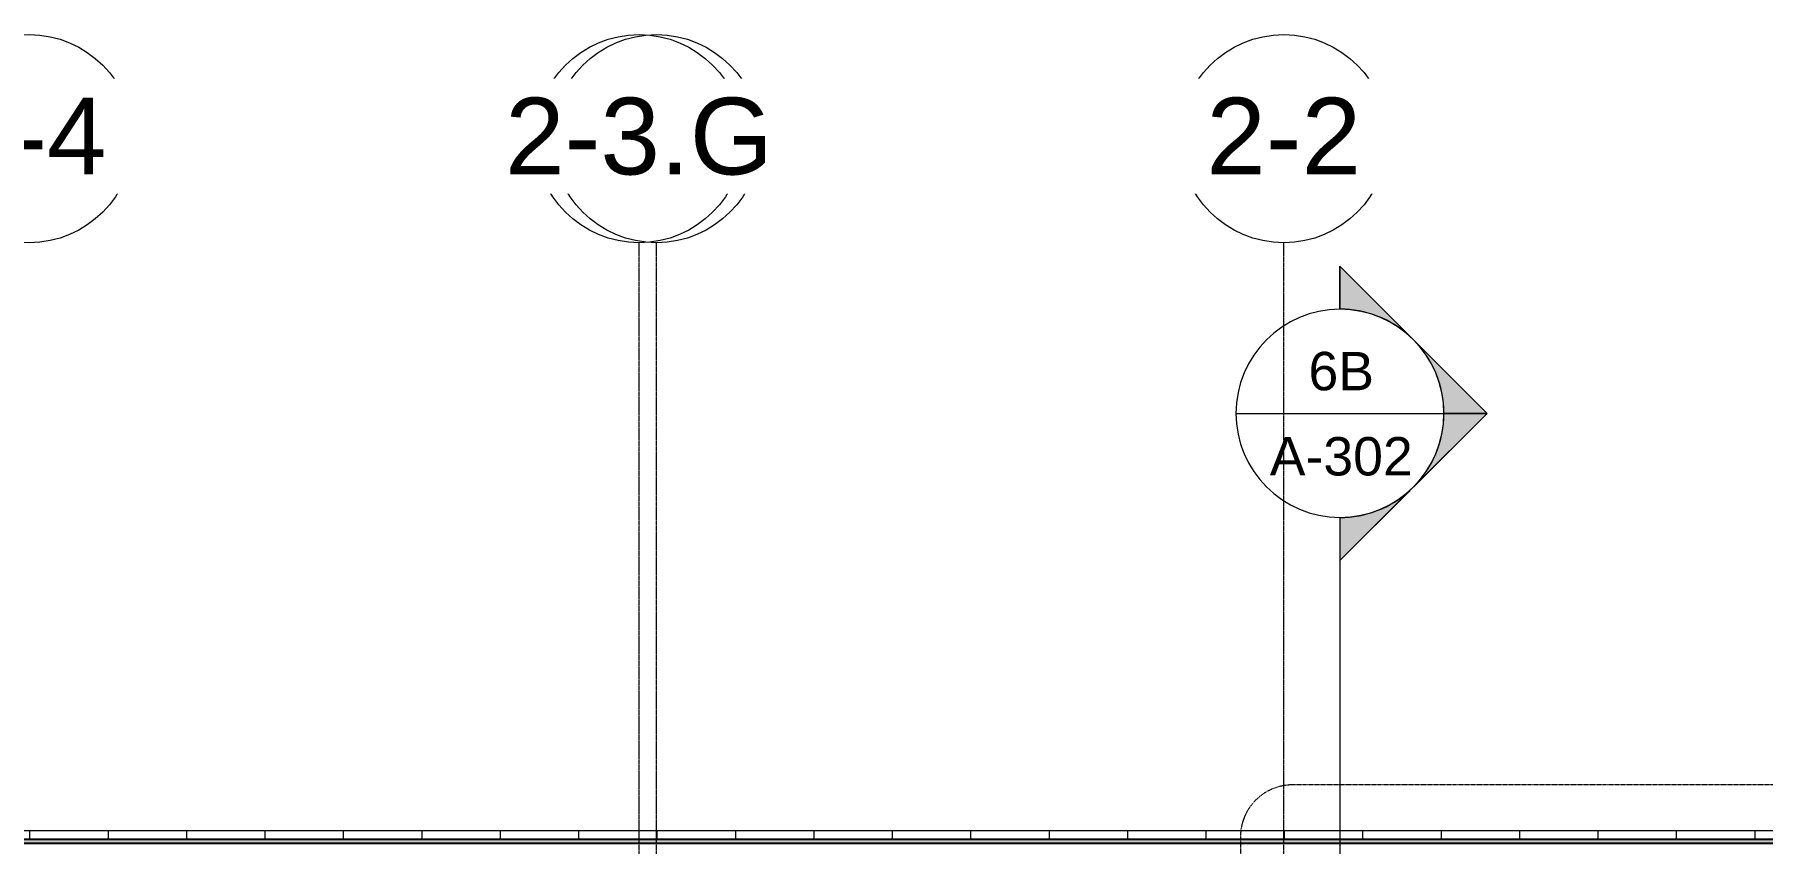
# Model space of a CAD drawing. Header units: inches. Extents: x 21380 to 98133, y -290 to 853.
# Drawn here: x 25404 to 26202, y 395 to 768 of the extents above; entities that cross this region are included whole.
import ezdxf

# ---------------------------------------------------------------- set-up
doc = ezdxf.new("R2010")
doc.units = ezdxf.units.IN
doc.header["$MEASUREMENT"] = 0
doc.linetypes.add('Dash Dot 3_16_', pattern=[0.3125, 0.1875, -0.0625, 0, -0.0625])
doc.linetypes.add('Grid Line 1_2_', pattern=[0.875, 0.5, -0.125, 0.125, -0.125])
for name, color, linetype, lineweight in [('A-ANNO-SYMB', 150, 'Continuous', 9), ('A-ROOF', 132, 'Continuous', 9), ('A-ROOF-PATT', 132, 'Continuous', 9), ('G-ANNO-SYMB', 111, 'Continuous', 9), ('S-GRID', 1, 'Continuous', 9), ('S-GRID-IDEN', 1, 'Continuous', 9)]:
    doc.layers.add(name, color=color, linetype=linetype, lineweight=lineweight)
doc.styles.add('Arial_1', font='arial.ttf', dxfattribs={"height": 35.407186})
doc.styles.add('Arial_2', font='arial.ttf', dxfattribs={"height": 17.703593})

# ---------------------------------------------------------------- blocks, each defined once
blk = doc.blocks.new('Grid - Grid Head - Circle-14747-Building Section - East_West looking North')
at = {"layer": 'S-GRID-IDEN'}
blk.add_circle((23085.89, 719.89), 48, dxfattribs=at)
blk = doc.blocks.new('Section - Section Head - Filled-1526-Building Section - East_West looking North')
at = {"layer": 'G-ANNO-SYMB'}
h = blk.add_hatch(color=256, dxfattribs=at)
edge = h.paths.add_edge_path(flags=0)
edge.add_arc((22874.16, 593.16), 48.06, 47.9216, 90)
edge.add_line((22874.16, 641.22), (22874.16, 661.04))
edge.add_line((22874.16, 661.04), (22906.36, 628.83))
h = blk.add_hatch(color=256, dxfattribs=at)
edge = h.paths.add_edge_path(flags=0)
edge.add_line((22908.1, 627.1), (22942.04, 593.16))
edge.add_line((22942.04, 593.16), (22922.16, 593.16))
edge.add_arc((22874.16, 593.16), 48, 360, 405)
h = blk.add_hatch(color=256, dxfattribs=at)
edge = h.paths.add_edge_path(flags=0)
edge.add_arc((22874.16, 593.16), 48, 315, 360)
edge.add_line((22922.16, 593.16), (22942.04, 593.16))
edge.add_line((22942.04, 593.16), (22908.1, 559.22))
h = blk.add_hatch(color=256, dxfattribs=at)
edge = h.paths.add_edge_path(flags=0)
edge.add_line((22906.36, 557.48), (22874.16, 525.27))
edge.add_line((22874.16, 525.27), (22874.16, 545.09))
edge.add_arc((22874.16, 593.16), 48.06, 270, 312.0784)
for p, q in [((22942.04, 593.16), (22874.16, 661.04)), ((22874.16, 641.16), (22874.16, 661.04)), ((22906.36, 628.83), (22874.16, 661.04)), ((22874.16, 661.04), (22874.16, 641.22)), ((22942.04, 593.16), (22908.1, 627.1)), ((22942.04, 593.16), (22874.16, 525.27)), ((22908.1, 559.22), (22942.04, 593.16)), ((22922.16, 593.16), (22942.04, 593.16)), ((22942.04, 593.16), (22922.16, 593.16)), ((22874.16, 525.27), (22906.36, 557.48)), ((22874.16, 545.16), (22874.16, 525.27)), ((22874.16, 545.09), (22874.16, 525.27))]:
    blk.add_line(p, q, dxfattribs=at)
for radius, start, end in [(48, 90, 270), (48.06, 47.9216, 90), (48, 270, 90), (48, 360, 45), (48, 315, 360), (48.06, 270, 312.0784)]:
    blk.add_arc((22874.16, 593.16), radius, start, end, dxfattribs=at)

msp = doc.modelspace()

# ---------------------------------------------------------------- hatches: boundary and pattern name
at = {"layer": 'A-ROOF', "lineweight": 5}
msp.add_hatch(color=256, dxfattribs=at).paths.add_polyline_path([(26283.89, 394.81), (26283.89, 396.81), (22778.14, 396.81), (22778.14, 394.81), (26282.39, 394.81)], flags=0)
at = {"layer": 'A-ROOF-PATT'}
h = msp.add_hatch(dxfattribs=at)
h.set_pattern_fill('FP_3', color=256, style=0, pattern_type=2)
h.set_pattern_definition([(90, (-1.735, 1279.063), (-36.188, 2e-15), [])])
h.paths.add_polyline_path([(26283.89, 396.81), (26283.89, 400.65), (22778.14, 400.65), (22778.14, 396.81), (26223.61, 396.81)], flags=0)

# ---------------------------------------------------------------- linework, layer by layer
at = {"layer": 'A-ANNO-SYMB', "linetype": 'Dash Dot 3_16_'}
for p, q in [((26269.24, 421.79), (25984.91, 421.79)), ((25960.91, 397.79), (25960.91, -31.34))]:
    msp.add_line(p, q, dxfattribs=at)
msp.add_arc((25984.91, 397.79), 24, 90, 180, dxfattribs=at)
at = {"layer": 'A-ROOF'}
msp.add_line((26283.89, 400.65), (22778.14, 400.65), dxfattribs=at)
at = {"layer": 'A-ROOF', "lineweight": 25}
for p, q in [((22778.14, 396.81), (26283.89, 396.81)), ((26271.39, 394.81), (22778.14, 394.81))]:
    msp.add_line(p, q, dxfattribs=at)
at = {"layer": 'G-ANNO-SYMB'}
for p, q in [((25958.82, 593.16), (26054.82, 593.16)), ((26006.82, 545.16), (26006.82, -79.66))]:
    msp.add_line(p, q, dxfattribs=at)
at = {"layer": 'S-GRID', "linetype": 'Grid Line 1_2_'}
for p, q in [((25683.39, -273.16), (25683.39, 671.89)), ((25691.39, -273.16), (25691.39, 671.89)), ((25691.39, -273.16), (25691.39, 671.89)), ((25980.89, -273.16), (25980.89, 671.89)), ((25980.89, -273.16), (25980.89, 671.89))]:
    msp.add_line(p, q, dxfattribs=at)

# ---------------------------------------------------------------- block references
at = {"layer": 'G-ANNO-SYMB'}
msp.add_blockref('Section - Section Head - Filled-1526-Building Section - East_West looking North', (3132.66, 0), dxfattribs=at)
at = {"layer": 'S-GRID-IDEN'}
for p in [(2316, 0), (2605.5, 0), (2895, 0)]:
    msp.add_blockref('Grid - Grid Head - Circle-14747-Building Section - East_West looking North', p, dxfattribs=at)

# ---------------------------------------------------------------- texts
at = {"layer": 'G-ANNO-SYMB', "char_height": 17.704, "attachment_point": 2, "line_spacing_factor": 0.938532, "style": 'Arial_2'}
for s, insert, width in [('6B', (26007.43, 621.5), 36.072), ('A-302', (26007.43, 582.22), 78.624)]:
    msp.add_mtext(s, dxfattribs=dict(at, insert=insert, width=width))

# ---------------------------------------------------------------- next in the draw order: texts
at = {"layer": 'S-GRID-IDEN', "char_height": 35.407, "width": 85.104, "attachment_point": 2, "line_spacing_factor": 0.938532, "style": 'Arial_1', "bg_fill": 3, "box_fill_scale": 1.25, "bg_fill_color": 0, "bg_fill_transparency": 0}
for s, insert in [('1-4', (25401.88, 738.77)), ('1-3', (25691.38, 738.77)), ('1-2', (25980.88, 738.77))]:
    msp.add_mtext(s, dxfattribs=dict(at, insert=insert))

# ---------------------------------------------------------------- next in the draw order: block references
at = {"layer": 'S-GRID-IDEN'}
for p in [(2316, 0), (2605.5, 0), (2895, 0)]:
    msp.add_blockref('Grid - Grid Head - Circle-14747-Building Section - East_West looking North', p, dxfattribs=at)

# ---------------------------------------------------------------- next in the draw order: texts
at = {"layer": 'S-GRID-IDEN', "char_height": 35.407, "width": 85.104, "attachment_point": 2, "line_spacing_factor": 0.938532, "style": 'Arial_1', "bg_fill": 3, "box_fill_scale": 1.25, "bg_fill_color": 0, "bg_fill_transparency": 0}
for s, insert in [('2-4', (25401.88, 738.77)), ('2-3', (25691.38, 738.77)), ('2-2', (25980.88, 738.77))]:
    msp.add_mtext(s, dxfattribs=dict(at, insert=insert))

# ---------------------------------------------------------------- next in the draw order: block references
at = {"layer": 'S-GRID-IDEN'}
msp.add_blockref('Grid - Grid Head - Circle-14747-Building Section - East_West looking North', (2597.5, 0), dxfattribs=at)

# ---------------------------------------------------------------- next in the draw order: texts
at = {"layer": 'S-GRID-IDEN', "insert": (25683.38, 738.77), "char_height": 35.407, "width": 147.312, "attachment_point": 2, "line_spacing_factor": 0.938532, "style": 'Arial_1', "bg_fill": 3, "box_fill_scale": 1.25, "bg_fill_color": 0, "bg_fill_transparency": 0}
msp.add_mtext('2-3.G', dxfattribs=at)

doc.saveas('drawing.dxf')
